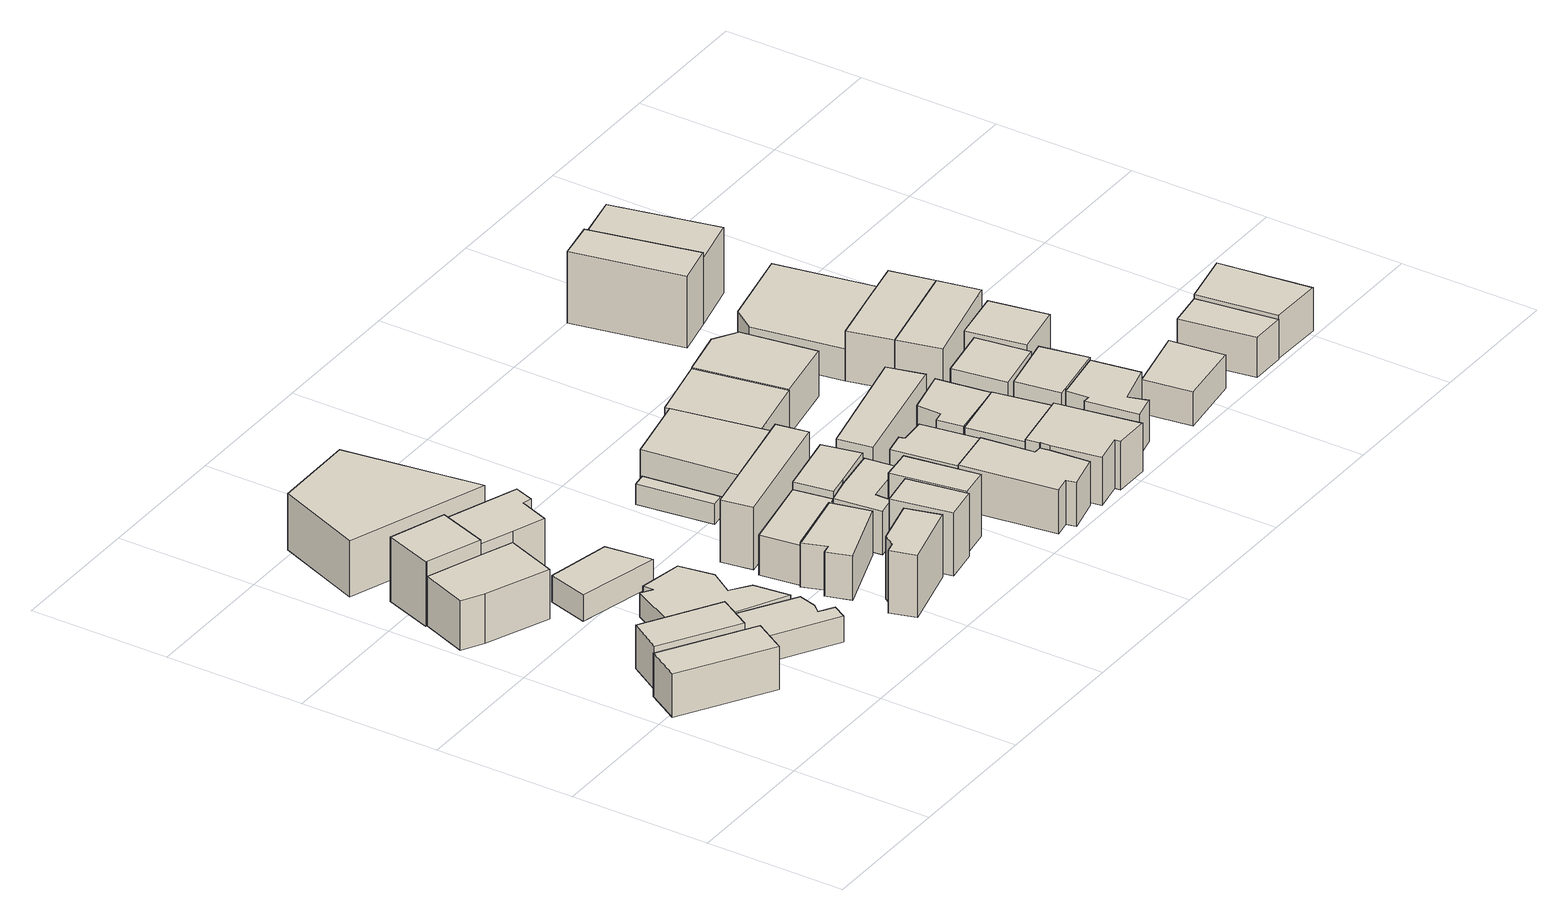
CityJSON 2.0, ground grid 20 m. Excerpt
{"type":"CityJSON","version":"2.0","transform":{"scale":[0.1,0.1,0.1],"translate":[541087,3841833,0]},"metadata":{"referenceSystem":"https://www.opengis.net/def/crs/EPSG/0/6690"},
"CityObjects":{
"building1":{"type":"Building","attributes":{"class":"3001","measuredHeight":6.4,"BuildingDetailAttribute.specifiedBuildingCoverageRate":0.8,"BuildingDetailAttribute.surveyYear":2017,"BuildingTsunamiRiskAttribute.description":"1","BuildingTsunamiRiskAttribute.rank":"2","BuildingTsunamiRiskAttribute.depth":1.46,"BuildingHighTideRiskAttribute.description":"1","BuildingHighTideRiskAttribute.rank":"4","BuildingHighTideRiskAttribute.depth":5.82,"BuildingIDAttribute.prefecture":"27","BuildingIDAttribute.city":"27113"},"geometry":[{"type":"Solid","lod":"1","boundaries":[[[[0,1,2,3]],[[2,4,5,3]],[[1,6,4,2]],[[0,7,6,1]],[[3,5,7,0]],[[4,6,7,5]]]]}]},
"building2":{"type":"Building","attributes":{"計測周辺長":36.01,"1/2500図郭":15,"区名":"西淀川区","町丁目名称":"佃１丁目","街区番号":12,"class":"3001","usage":"411","measuredHeight":6.4,"storeysAboveGround":2,"BuildingDetailAttribute.buildingRoofEdgeArea":68.99,"BuildingDetailAttribute.buildingStructureType":"601","BuildingDetailAttribute.buildingStructureOrgType":"1","BuildingDetailAttribute.detailedUsage":"1110","BuildingDetailAttribute.specifiedBuildingCoverageRate":0.8,"BuildingDetailAttribute.surveyYear":2017,"BuildingTsunamiRiskAttribute.description":"1","BuildingTsunamiRiskAttribute.rank":"2","BuildingTsunamiRiskAttribute.depth":1.43,"BuildingHighTideRiskAttribute.description":"1","BuildingHighTideRiskAttribute.rank":"4","BuildingHighTideRiskAttribute.depth":5.79,"BuildingIDAttribute.prefecture":"27","BuildingIDAttribute.city":"27113"},"geometry":[{"type":"Solid","lod":"1","boundaries":[[[[8,9,10,11]],[[10,12,13,11]],[[9,14,12,10]],[[8,15,14,9]],[[11,13,15,8]],[[12,14,15,13]]]]}]},
"building3":{"type":"Building","attributes":{"計測周辺長":54.53,"1/2500図郭":15,"区名":"西淀川区","町丁目名称":"佃１丁目","街区番号":18,"class":"3001","usage":"411","measuredHeight":7.3,"storeysAboveGround":2,"BuildingDetailAttribute.buildingRoofEdgeArea":160.04,"BuildingDetailAttribute.buildingStructureType":"601","BuildingDetailAttribute.buildingStructureOrgType":"1","BuildingDetailAttribute.detailedUsage":"1110","BuildingDetailAttribute.specifiedBuildingCoverageRate":0.8,"BuildingDetailAttribute.surveyYear":2017,"BuildingTsunamiRiskAttribute.description":"1","BuildingTsunamiRiskAttribute.rank":"2","BuildingTsunamiRiskAttribute.depth":1.3,"BuildingHighTideRiskAttribute.description":"1","BuildingHighTideRiskAttribute.rank":"4","BuildingHighTideRiskAttribute.depth":5.66,"BuildingIDAttribute.prefecture":"27","BuildingIDAttribute.city":"27113"},"geometry":[{"type":"Solid","lod":"1","boundaries":[[[[16,17,18,19,20,21]],[[20,22,23,21]],[[19,24,22,20]],[[18,25,24,19]],[[17,26,25,18]],[[16,27,26,17]],[[21,23,27,16]],[[22,24,25,26,27,23]]]]}]},
"building4":{"type":"Building","attributes":{"計測周辺長":31.68,"1/2500図郭":15,"区名":"西淀川区","町丁目名称":"佃１丁目","街区番号":18,"class":"3002","usage":"413","measuredHeight":9.5,"storeysAboveGround":3,"BuildingDetailAttribute.buildingRoofEdgeArea":62.37,"BuildingDetailAttribute.buildingStructureType":"601","BuildingDetailAttribute.buildingStructureOrgType":"1","BuildingDetailAttribute.detailedUsage":"1150","BuildingDetailAttribute.specifiedBuildingCoverageRate":0.8,"BuildingDetailAttribute.surveyYear":2017,"BuildingTsunamiRiskAttribute.description":"1","BuildingTsunamiRiskAttribute.rank":"2","BuildingTsunamiRiskAttribute.depth":1.15,"BuildingHighTideRiskAttribute.description":"1","BuildingHighTideRiskAttribute.rank":"4","BuildingHighTideRiskAttribute.depth":5.5,"BuildingIDAttribute.prefecture":"27","BuildingIDAttribute.city":"27113"},"geometry":[{"type":"Solid","lod":"1","boundaries":[[[[28,29,30,21,20]],[[21,31,32,20]],[[30,33,31,21]],[[29,34,33,30]],[[28,35,34,29]],[[20,32,35,28]],[[31,33,34,35,32]]]]}]},
"building5":{"type":"Building","attributes":{"計測周辺長":25.21,"1/2500図郭":15,"区名":"西淀川区","町丁目名称":"佃１丁目","街区番号":12,"class":"3001","usage":"411","measuredHeight":3.8,"storeysAboveGround":2,"BuildingDetailAttribute.buildingRoofEdgeArea":39.48,"BuildingDetailAttribute.buildingStructureType":"601","BuildingDetailAttribute.buildingStructureOrgType":"1","BuildingDetailAttribute.detailedUsage":"1110","BuildingDetailAttribute.specifiedBuildingCoverageRate":0.8,"BuildingDetailAttribute.surveyYear":2017,"BuildingTsunamiRiskAttribute.description":"1","BuildingTsunamiRiskAttribute.rank":"2","BuildingTsunamiRiskAttribute.depth":1.35,"BuildingHighTideRiskAttribute.description":"1","BuildingHighTideRiskAttribute.rank":"4","BuildingHighTideRiskAttribute.depth":5.72,"BuildingIDAttribute.prefecture":"27","BuildingIDAttribute.city":"27113"},"geometry":[{"type":"Solid","lod":"1","boundaries":[[[[36,37,38,39,40,41,42]],[[41,43,44,42]],[[40,45,43,41]],[[39,46,45,40]],[[38,47,46,39]],[[37,48,47,38]],[[36,49,48,37]],[[42,44,49,36]],[[43,45,46,47,48,49,44]]]]}]},
"building6":{"type":"Building","attributes":{"計測周辺長":52.86,"1/2500図郭":15,"区名":"西淀川区","町丁目名称":"佃１丁目","街区番号":12,"class":"3001","usage":"411","measuredHeight":3.6,"storeysAboveGround":1,"BuildingDetailAttribute.buildingRoofEdgeArea":124.54,"BuildingDetailAttribute.buildingStructureType":"601","BuildingDetailAttribute.buildingStructureOrgType":"1","BuildingDetailAttribute.detailedUsage":"1110","BuildingDetailAttribute.specifiedBuildingCoverageRate":0.8,"BuildingDetailAttribute.surveyYear":2017,"BuildingTsunamiRiskAttribute.description":"1","BuildingTsunamiRiskAttribute.rank":"2","BuildingTsunamiRiskAttribute.depth":1.34,"BuildingHighTideRiskAttribute.description":"1","BuildingHighTideRiskAttribute.rank":"4","BuildingHighTideRiskAttribute.depth":5.71,"BuildingIDAttribute.prefecture":"27","BuildingIDAttribute.city":"27113"},"geometry":[{"type":"Solid","lod":"1","boundaries":[[[[50,51,52,53,54,55,56,57,58,59,60]],[[59,61,62,60]],[[58,63,61,59]],[[57,64,63,58]],[[56,65,64,57]],[[55,66,65,56]],[[54,67,66,55]],[[53,68,67,54]],[[52,69,68,53]],[[51,70,69,52]],[[50,71,70,51]],[[60,62,71,50]],[[61,63,64,65,66,67,68,69,70,71,62]]]]}]},
"building7":{"type":"Building","attributes":{"計測周辺長":34.39,"1/2500図郭":15,"区名":"西淀川区","町丁目名称":"佃１丁目","街区番号":18,"class":"3001","usage":"411","measuredHeight":3.9,"storeysAboveGround":1,"BuildingDetailAttribute.buildingRoofEdgeArea":66.88,"BuildingDetailAttribute.buildingStructureType":"601","BuildingDetailAttribute.buildingStructureOrgType":"1","BuildingDetailAttribute.detailedUsage":"1110","BuildingDetailAttribute.specifiedBuildingCoverageRate":0.8,"BuildingDetailAttribute.surveyYear":2017,"BuildingTsunamiRiskAttribute.description":"1","BuildingTsunamiRiskAttribute.rank":"2","BuildingTsunamiRiskAttribute.depth":1.27,"BuildingHighTideRiskAttribute.description":"1","BuildingHighTideRiskAttribute.rank":"4","BuildingHighTideRiskAttribute.depth":5.63,"BuildingIDAttribute.prefecture":"27","BuildingIDAttribute.city":"27113"},"geometry":[{"type":"Solid","lod":"1","boundaries":[[[[72,73,74,75]],[[74,76,77,75]],[[73,78,76,74]],[[72,79,78,73]],[[75,77,79,72]],[[76,78,79,77]]]]}]},
"building8":{"type":"Building","attributes":{"計測周辺長":37.54,"1/2500図郭":15,"区名":"西淀川区","町丁目名称":"佃１丁目","街区番号":18,"class":"3002","usage":"401","measuredHeight":8.8,"storeysAboveGround":3,"BuildingDetailAttribute.buildingRoofEdgeArea":79.11,"BuildingDetailAttribute.buildingStructureType":"601","BuildingDetailAttribute.buildingStructureOrgType":"1","BuildingDetailAttribute.detailedUsage":"1310","BuildingDetailAttribute.specifiedBuildingCoverageRate":0.8,"BuildingDetailAttribute.surveyYear":2017,"BuildingTsunamiRiskAttribute.description":"1","BuildingTsunamiRiskAttribute.rank":"2","BuildingTsunamiRiskAttribute.depth":1.2,"BuildingHighTideRiskAttribute.description":"1","BuildingHighTideRiskAttribute.rank":"4","BuildingHighTideRiskAttribute.depth":5.56,"BuildingIDAttribute.prefecture":"27","BuildingIDAttribute.city":"27113"},"geometry":[{"type":"Solid","lod":"1","boundaries":[[[[80,81,82,83,84,85,86]],[[85,87,88,86]],[[84,89,87,85]],[[83,90,89,84]],[[82,91,90,83]],[[81,92,91,82]],[[80,93,92,81]],[[86,88,93,80]],[[87,89,90,91,92,93,88]]]]}]},
"building9":{"type":"Building","attributes":{"計測周辺長":66.62,"1/2500図郭":15,"区名":"西淀川区","町丁目名称":"佃１丁目","街区番号":18,"class":"3001","usage":"441","measuredHeight":8.2,"storeysAboveGround":2,"BuildingDetailAttribute.buildingRoofEdgeArea":261.61,"BuildingDetailAttribute.buildingStructureType":"610","BuildingDetailAttribute.buildingStructureOrgType":"2","BuildingDetailAttribute.detailedUsage":"1510","BuildingDetailAttribute.specifiedBuildingCoverageRate":0.8,"BuildingDetailAttribute.surveyYear":2017,"BuildingTsunamiRiskAttribute.description":"1","BuildingTsunamiRiskAttribute.rank":"2","BuildingTsunamiRiskAttribute.depth":1.48,"BuildingHighTideRiskAttribute.description":"1","BuildingHighTideRiskAttribute.rank":"4","BuildingHighTideRiskAttribute.depth":5.84,"BuildingIDAttribute.prefecture":"27","BuildingIDAttribute.city":"27113"},"geometry":[{"type":"Solid","lod":"1","boundaries":[[[[94,95,96,97]],[[96,98,99,97]],[[95,100,98,96]],[[94,101,100,95]],[[97,99,101,94]],[[98,100,101,99]]]]}]},
"building10":{"type":"Building","attributes":{"計測周辺長":29.35,"1/2500図郭":15,"区名":"西淀川区","町丁目名称":"佃１丁目","街区番号":13,"class":"3001","usage":"411","measuredHeight":9.2,"storeysAboveGround":3,"BuildingDetailAttribute.buildingRoofEdgeArea":47.72,"BuildingDetailAttribute.buildingStructureType":"601","BuildingDetailAttribute.buildingStructureOrgType":"1","BuildingDetailAttribute.detailedUsage":"1110","BuildingDetailAttribute.specifiedBuildingCoverageRate":0.6,"BuildingDetailAttribute.surveyYear":2017,"BuildingTsunamiRiskAttribute.description":"1","BuildingTsunamiRiskAttribute.rank":"2","BuildingTsunamiRiskAttribute.depth":1.41,"BuildingHighTideRiskAttribute.description":"1","BuildingHighTideRiskAttribute.rank":"4","BuildingHighTideRiskAttribute.depth":5.79,"BuildingIDAttribute.prefecture":"27","BuildingIDAttribute.city":"27113"},"geometry":[{"type":"Solid","lod":"1","boundaries":[[[[102,103,104,105,106,107]],[[106,108,109,107]],[[105,110,108,106]],[[104,111,110,105]],[[103,112,111,104]],[[102,113,112,103]],[[107,109,113,102]],[[108,110,111,112,113,109]]]]}]},
"building11":{"type":"Building","attributes":{"計測周辺長":35.13,"1/2500図郭":15,"区名":"西淀川区","町丁目名称":"佃１丁目","街区番号":13,"class":"3001","usage":"411","measuredHeight":6.6,"storeysAboveGround":2,"BuildingDetailAttribute.buildingRoofEdgeArea":66.8,"BuildingDetailAttribute.buildingStructureType":"601","BuildingDetailAttribute.buildingStructureOrgType":"1","BuildingDetailAttribute.detailedUsage":"1110","BuildingDetailAttribute.specifiedBuildingCoverageRate":0.6,"BuildingDetailAttribute.surveyYear":2017,"BuildingTsunamiRiskAttribute.description":"1","BuildingTsunamiRiskAttribute.rank":"2","BuildingTsunamiRiskAttribute.depth":1.35,"BuildingHighTideRiskAttribute.description":"1","BuildingHighTideRiskAttribute.rank":"4","BuildingHighTideRiskAttribute.depth":5.73,"BuildingIDAttribute.prefecture":"27","BuildingIDAttribute.city":"27113"},"geometry":[{"type":"Solid","lod":"1","boundaries":[[[[114,115,116,117,118,119,120,121]],[[120,122,123,121]],[[119,124,122,120]],[[118,125,124,119]],[[117,126,125,118]],[[116,127,126,117]],[[115,128,127,116]],[[114,129,128,115]],[[121,123,129,114]],[[122,124,125,126,127,128,129,123]]]]}]},
"building12":{"type":"Building","attributes":{"class":"3001","measuredHeight":6.5,"BuildingDetailAttribute.specifiedBuildingCoverageRate":0.6,"BuildingDetailAttribute.surveyYear":2017,"BuildingTsunamiRiskAttribute.description":"1","BuildingTsunamiRiskAttribute.rank":"2","BuildingTsunamiRiskAttribute.depth":1.32,"BuildingHighTideRiskAttribute.description":"1","BuildingHighTideRiskAttribute.rank":"4","BuildingHighTideRiskAttribute.depth":5.7,"BuildingIDAttribute.prefecture":"27","BuildingIDAttribute.city":"27113"},"geometry":[{"type":"Solid","lod":"1","boundaries":[[[[114,121,130,115]],[[130,131,128,115]],[[121,123,131,130]],[[114,129,123,121]],[[115,128,129,114]],[[131,123,129,128]]]]}]},
"building13":{"type":"Building","attributes":{"計測周辺長":34.65,"1/2500図郭":15,"区名":"西淀川区","町丁目名称":"佃１丁目","街区番号":13,"class":"3001","usage":"413","measuredHeight":6,"storeysAboveGround":2,"BuildingDetailAttribute.buildingRoofEdgeArea":66.39,"BuildingDetailAttribute.buildingStructureType":"601","BuildingDetailAttribute.buildingStructureOrgType":"1","BuildingDetailAttribute.detailedUsage":"1150","BuildingDetailAttribute.specifiedBuildingCoverageRate":0.6,"BuildingDetailAttribute.surveyYear":2017,"BuildingTsunamiRiskAttribute.description":"1","BuildingTsunamiRiskAttribute.rank":"2","BuildingTsunamiRiskAttribute.depth":1.39,"BuildingHighTideRiskAttribute.description":"1","BuildingHighTideRiskAttribute.rank":"4","BuildingHighTideRiskAttribute.depth":5.77,"BuildingIDAttribute.prefecture":"27","BuildingIDAttribute.city":"27113"},"geometry":[{"type":"Solid","lod":"1","boundaries":[[[[132,133,115,130,121,134,135,136]],[[135,137,138,136]],[[134,139,137,135]],[[121,140,139,134]],[[130,141,140,121]],[[115,142,141,130]],[[133,143,142,115]],[[132,144,143,133]],[[136,138,144,132]],[[137,139,140,141,142,143,144,138]]]]}]},
"building14":{"type":"Building","attributes":{"計測周辺長":27.4,"1/2500図郭":15,"区名":"西淀川区","町丁目名称":"佃１丁目","街区番号":13,"class":"3001","usage":"411","measuredHeight":9.3,"storeysAboveGround":3,"BuildingDetailAttribute.buildingRoofEdgeArea":43.75,"BuildingDetailAttribute.buildingStructureType":"601","BuildingDetailAttribute.buildingStructureOrgType":"1","BuildingDetailAttribute.detailedUsage":"1110","BuildingDetailAttribute.specifiedBuildingCoverageRate":0.6,"BuildingDetailAttribute.surveyYear":2017,"BuildingTsunamiRiskAttribute.description":"1","BuildingTsunamiRiskAttribute.rank":"2","BuildingTsunamiRiskAttribute.depth":1.17,"BuildingHighTideRiskAttribute.description":"1","BuildingHighTideRiskAttribute.rank":"4","BuildingHighTideRiskAttribute.depth":5.55,"BuildingIDAttribute.prefecture":"27","BuildingIDAttribute.city":"27113"},"geometry":[{"type":"Solid","lod":"1","boundaries":[[[[145,146,147,148]],[[147,149,150,148]],[[146,151,149,147]],[[145,152,151,146]],[[148,150,152,145]],[[149,151,152,150]]]]}]},
"building15":{"type":"Building","attributes":{"計測周辺長":46.78,"1/2500図郭":15,"区名":"西淀川区","町丁目名称":"佃１丁目","街区番号":13,"class":"3002","usage":"401","measuredHeight":9.2,"storeysAboveGround":3,"BuildingDetailAttribute.buildingRoofEdgeArea":85.88,"BuildingDetailAttribute.buildingStructureType":"610","BuildingDetailAttribute.buildingStructureOrgType":"2","BuildingDetailAttribute.detailedUsage":"1310","BuildingDetailAttribute.specifiedBuildingCoverageRate":0.6,"BuildingDetailAttribute.surveyYear":2017,"BuildingTsunamiRiskAttribute.description":"1","BuildingTsunamiRiskAttribute.rank":"2","BuildingTsunamiRiskAttribute.depth":1.35,"BuildingHighTideRiskAttribute.description":"1","BuildingHighTideRiskAttribute.rank":"4","BuildingHighTideRiskAttribute.depth":5.73,"BuildingIDAttribute.prefecture":"27","BuildingIDAttribute.city":"27113"},"geometry":[{"type":"Solid","lod":"1","boundaries":[[[[153,154,155,156]],[[155,157,158,156]],[[154,159,157,155]],[[153,160,159,154]],[[156,158,160,153]],[[157,159,160,158]]]]}]},
"building16":{"type":"Building","attributes":{"class":"3003","BuildingDetailAttribute.specifiedBuildingCoverageRate":0.6,"BuildingDetailAttribute.surveyYear":2017,"BuildingTsunamiRiskAttribute.description":"1","BuildingTsunamiRiskAttribute.rank":"2","BuildingTsunamiRiskAttribute.depth":1.22,"BuildingHighTideRiskAttribute.description":"1","BuildingHighTideRiskAttribute.rank":"4","BuildingHighTideRiskAttribute.depth":5.6,"BuildingIDAttribute.prefecture":"27","BuildingIDAttribute.city":"27113"},"geometry":[{"type":"Solid","lod":"1","boundaries":[[[[161,162,163,164]],[[163,165,166,164]],[[162,167,165,163]],[[161,168,167,162]],[[164,166,168,161]],[[165,167,168,166]]]]}]},
"building17":{"type":"Building","attributes":{"計測周辺長":34.04,"1/2500図郭":15,"区名":"西淀川区","町丁目名称":"佃１丁目","街区番号":13,"class":"3001","usage":"411","measuredHeight":6.4,"storeysAboveGround":2,"BuildingDetailAttribute.buildingRoofEdgeArea":54.53,"BuildingDetailAttribute.buildingStructureType":"601","BuildingDetailAttribute.buildingStructureOrgType":"1","BuildingDetailAttribute.detailedUsage":"1110","BuildingDetailAttribute.specifiedBuildingCoverageRate":0.6,"BuildingDetailAttribute.surveyYear":2017,"BuildingTsunamiRiskAttribute.description":"1","BuildingTsunamiRiskAttribute.rank":"2","BuildingTsunamiRiskAttribute.depth":1.24,"BuildingHighTideRiskAttribute.description":"1","BuildingHighTideRiskAttribute.rank":"4","BuildingHighTideRiskAttribute.depth":5.62,"BuildingIDAttribute.prefecture":"27","BuildingIDAttribute.city":"27113"},"geometry":[{"type":"Solid","lod":"1","boundaries":[[[[169,170,171,172,173,174,133]],[[174,175,176,133]],[[173,177,175,174]],[[172,178,177,173]],[[171,179,178,172]],[[170,180,179,171]],[[169,181,180,170]],[[133,176,181,169]],[[175,177,178,179,180,181,176]]]]}]},
"building18":{"type":"Building","attributes":{"計測周辺長":30.17,"1/2500図郭":15,"区名":"西淀川区","町丁目名称":"佃１丁目","街区番号":13,"class":"3001","usage":"411","measuredHeight":9.2,"storeysAboveGround":3,"BuildingDetailAttribute.buildingRoofEdgeArea":47.08,"BuildingDetailAttribute.buildingStructureType":"601","BuildingDetailAttribute.buildingStructureOrgType":"1","BuildingDetailAttribute.detailedUsage":"1110","BuildingDetailAttribute.specifiedBuildingCoverageRate":0.6,"BuildingDetailAttribute.surveyYear":2017,"BuildingTsunamiRiskAttribute.description":"1","BuildingTsunamiRiskAttribute.rank":"2","BuildingTsunamiRiskAttribute.depth":1.2,"BuildingHighTideRiskAttribute.description":"1","BuildingHighTideRiskAttribute.rank":"4","BuildingHighTideRiskAttribute.depth":5.58,"BuildingIDAttribute.prefecture":"27","BuildingIDAttribute.city":"27113"},"geometry":[{"type":"Solid","lod":"1","boundaries":[[[[182,183,184,185]],[[184,186,187,185]],[[183,188,186,184]],[[182,189,188,183]],[[185,187,189,182]],[[186,188,189,187]]]]}]},
"building19":{"type":"Building","attributes":{"計測周辺長":30.16,"1/2500図郭":15,"区名":"西淀川区","町丁目名称":"佃１丁目","街区番号":13,"class":"3001","usage":"411","measuredHeight":7,"storeysAboveGround":2,"BuildingDetailAttribute.buildingRoofEdgeArea":53.54,"BuildingDetailAttribute.buildingStructureType":"601","BuildingDetailAttribute.buildingStructureOrgType":"1","BuildingDetailAttribute.detailedUsage":"1110","BuildingDetailAttribute.specifiedBuildingCoverageRate":0.6,"BuildingDetailAttribute.surveyYear":2017,"BuildingTsunamiRiskAttribute.description":"1","BuildingTsunamiRiskAttribute.rank":"2","BuildingTsunamiRiskAttribute.depth":1.32,"BuildingHighTideRiskAttribute.description":"1","BuildingHighTideRiskAttribute.rank":"4","BuildingHighTideRiskAttribute.depth":5.7,"BuildingIDAttribute.prefecture":"27","BuildingIDAttribute.city":"27113"},"geometry":[{"type":"Solid","lod":"1","boundaries":[[[[136,135,190,191,169]],[[191,192,193,169]],[[190,194,192,191]],[[135,195,194,190]],[[136,196,195,135]],[[169,193,196,136]],[[192,194,195,196,193]]]]}]},
"building20":{"type":"Building","attributes":{"計測周辺長":50.66,"1/2500図郭":15,"区名":"西淀川区","町丁目名称":"佃１丁目","街区番号":13,"class":"3001","usage":"441","measuredHeight":6.7,"storeysAboveGround":2,"BuildingDetailAttribute.buildingRoofEdgeArea":156.43,"BuildingDetailAttribute.buildingStructureType":"610","BuildingDetailAttribute.buildingStructureOrgType":"2","BuildingDetailAttribute.detailedUsage":"1520","BuildingDetailAttribute.specifiedBuildingCoverageRate":0.6,"BuildingDetailAttribute.surveyYear":2017,"BuildingTsunamiRiskAttribute.description":"1","BuildingTsunamiRiskAttribute.rank":"2","BuildingTsunamiRiskAttribute.depth":1.22,"BuildingHighTideRiskAttribute.description":"1","BuildingHighTideRiskAttribute.rank":"4","BuildingHighTideRiskAttribute.depth":5.6,"BuildingIDAttribute.prefecture":"27","BuildingIDAttribute.city":"27113"},"geometry":[{"type":"Solid","lod":"1","boundaries":[[[[197,198,199,200]],[[199,201,202,200]],[[198,203,201,199]],[[197,204,203,198]],[[200,202,204,197]],[[201,203,204,202]]]]}]},
"building21":{"type":"Building","attributes":{"計測周辺長":30.52,"1/2500図郭":15,"区名":"西淀川区","町丁目名称":"佃１丁目","街区番号":13,"class":"3001","usage":"411","measuredHeight":6.5,"storeysAboveGround":2,"BuildingDetailAttribute.buildingRoofEdgeArea":55.56,"BuildingDetailAttribute.buildingStructureType":"601","BuildingDetailAttribute.buildingStructureOrgType":"1","BuildingDetailAttribute.detailedUsage":"1110","BuildingDetailAttribute.specifiedBuildingCoverageRate":0.6,"BuildingDetailAttribute.surveyYear":2017,"BuildingTsunamiRiskAttribute.description":"1","BuildingTsunamiRiskAttribute.rank":"2","BuildingTsunamiRiskAttribute.depth":1.23,"BuildingHighTideRiskAttribute.description":"1","BuildingHighTideRiskAttribute.rank":"4","BuildingHighTideRiskAttribute.depth":5.61,"BuildingIDAttribute.prefecture":"27","BuildingIDAttribute.city":"27113"},"geometry":[{"type":"Solid","lod":"1","boundaries":[[[[205,206,207,208,209,210,211,212,213]],[[212,214,215,213]],[[211,216,214,212]],[[210,217,216,211]],[[209,218,217,210]],[[208,219,218,209]],[[207,220,219,208]],[[206,221,220,207]],[[205,222,221,206]],[[213,215,222,205]],[[214,216,217,218,219,220,221,222,215]]]]}]},
"building22":{"type":"Building","attributes":{"計測周辺長":32.34,"1/2500図郭":15,"区名":"西淀川区","町丁目名称":"佃１丁目","街区番号":13,"class":"3001","usage":"411","measuredHeight":6.3,"storeysAboveGround":2,"BuildingDetailAttribute.buildingRoofEdgeArea":62.19,"BuildingDetailAttribute.buildingStructureType":"601","BuildingDetailAttribute.buildingStructureOrgType":"1","BuildingDetailAttribute.detailedUsage":"1110","BuildingDetailAttribute.specifiedBuildingCoverageRate":0.6,"BuildingDetailAttribute.surveyYear":2017,"BuildingTsunamiRiskAttribute.description":"1","BuildingTsunamiRiskAttribute.rank":"2","BuildingTsunamiRiskAttribute.depth":1.4,"BuildingHighTideRiskAttribute.description":"1","BuildingHighTideRiskAttribute.rank":"4","BuildingHighTideRiskAttribute.depth":5.78,"BuildingIDAttribute.prefecture":"27","BuildingIDAttribute.city":"27113"},"geometry":[{"type":"Solid","lod":"1","boundaries":[[[[223,224,225,226,227,228]],[[227,229,230,228]],[[226,231,229,227]],[[225,232,231,226]],[[224,233,232,225]],[[223,234,233,224]],[[228,230,234,223]],[[229,231,232,233,234,230]]]]}]},
"building23":{"type":"Building","attributes":{"計測周辺長":45.56,"1/2500図郭":15,"区名":"西淀川区","町丁目名称":"佃１丁目","街区番号":13,"class":"3001","usage":"441","measuredHeight":6.6,"storeysAboveGround":2,"BuildingDetailAttribute.buildingRoofEdgeArea":126.82,"BuildingDetailAttribute.buildingStructureType":"610","BuildingDetailAttribute.buildingStructureOrgType":"2","BuildingDetailAttribute.detailedUsage":"1510","BuildingDetailAttribute.specifiedBuildingCoverageRate":0.6,"BuildingDetailAttribute.surveyYear":2017,"BuildingTsunamiRiskAttribute.description":"1","BuildingTsunamiRiskAttribute.rank":"2","BuildingTsunamiRiskAttribute.depth":1.28,"BuildingHighTideRiskAttribute.description":"1","BuildingHighTideRiskAttribute.rank":"4","BuildingHighTideRiskAttribute.depth":5.66,"BuildingIDAttribute.prefecture":"27","BuildingIDAttribute.city":"27113"},"geometry":[{"type":"Solid","lod":"1","boundaries":[[[[235,236,237,238,239]],[[238,240,241,239]],[[237,242,240,238]],[[236,243,242,237]],[[235,244,243,236]],[[239,241,244,235]],[[240,242,243,244,241]]]]}]},
"building24":{"type":"Building","attributes":{"計測周辺長":46.69,"1/2500図郭":15,"区名":"西淀川区","町丁目名称":"佃１丁目","街区番号":13,"class":"3001","usage":"401","measuredHeight":7.4,"storeysAboveGround":2,"BuildingDetailAttribute.buildingRoofEdgeArea":94.59,"BuildingDetailAttribute.buildingStructureType":"610","BuildingDetailAttribute.buildingStructureOrgType":"2","BuildingDetailAttribute.detailedUsage":"1310","BuildingDetailAttribute.specifiedBuildingCoverageRate":0.6,"BuildingDetailAttribute.surveyYear":2017,"BuildingTsunamiRiskAttribute.description":"1","BuildingTsunamiRiskAttribute.rank":"2","BuildingTsunamiRiskAttribute.depth":1.34,"BuildingHighTideRiskAttribute.description":"1","BuildingHighTideRiskAttribute.rank":"4","BuildingHighTideRiskAttribute.depth":5.72,"BuildingIDAttribute.prefecture":"27","BuildingIDAttribute.city":"27113"},"geometry":[{"type":"Solid","lod":"1","boundaries":[[[[245,246,247,248]],[[247,249,250,248]],[[246,251,249,247]],[[245,252,251,246]],[[248,250,252,245]],[[249,251,252,250]]]]}]},
"building25":{"type":"Building","attributes":{"計測周辺長":42,"1/2500図郭":15,"区名":"西淀川区","町丁目名称":"佃１丁目","街区番号":13,"class":"3001","usage":"411","measuredHeight":7.1,"storeysAboveGround":2,"BuildingDetailAttribute.buildingRoofEdgeArea":102.54,"BuildingDetailAttribute.buildingStructureType":"601","BuildingDetailAttribute.buildingStructureOrgType":"1","BuildingDetailAttribute.detailedUsage":"1110","BuildingDetailAttribute.specifiedBuildingCoverageRate":0.6,"BuildingDetailAttribute.surveyYear":2017,"BuildingTsunamiRiskAttribute.description":"1","BuildingTsunamiRiskAttribute.rank":"2","BuildingTsunamiRiskAttribute.depth":1.22,"BuildingHighTideRiskAttribute.description":"1","BuildingHighTideRiskAttribute.rank":"4","BuildingHighTideRiskAttribute.depth":5.6,"BuildingIDAttribute.prefecture":"27","BuildingIDAttribute.city":"27113"},"geometry":[{"type":"Solid","lod":"1","boundaries":[[[[253,254,255,256,257,258,259,260,261,262]],[[261,263,264,262]],[[260,265,263,261]],[[259,266,265,260]],[[258,267,266,259]],[[257,268,267,258]],[[256,269,268,257]],[[255,270,269,256]],[[254,271,270,255]],[[253,272,271,254]],[[262,264,272,253]],[[263,265,266,267,268,269,270,271,272,264]]]]}]},
"building26":{"type":"Building","attributes":{"計測周辺長":26.81,"1/2500図郭":15,"区名":"西淀川区","町丁目名称":"佃１丁目","街区番号":13,"class":"3001","usage":"411","measuredHeight":6.7,"storeysAboveGround":2,"BuildingDetailAttribute.buildingRoofEdgeArea":39.88,"BuildingDetailAttribute.buildingStructureType":"601","BuildingDetailAttribute.buildingStructureOrgType":"1","BuildingDetailAttribute.detailedUsage":"1120","BuildingDetailAttribute.specifiedBuildingCoverageRate":0.6,"BuildingDetailAttribute.surveyYear":2017,"BuildingTsunamiRiskAttribute.description":"1","BuildingTsunamiRiskAttribute.rank":"2","BuildingTsunamiRiskAttribute.depth":1.32,"BuildingHighTideRiskAttribute.description":"1","BuildingHighTideRiskAttribute.rank":"4","BuildingHighTideRiskAttribute.depth":5.7,"BuildingIDAttribute.prefecture":"27","BuildingIDAttribute.city":"27113"},"geometry":[{"type":"Solid","lod":"1","boundaries":[[[[262,273,274,253]],[[274,275,276,253]],[[273,277,275,274]],[[262,278,277,273]],[[253,276,278,262]],[[275,277,278,276]]]]}]},
"building27":{"type":"Building","attributes":{"計測周辺長":25.01,"1/2500図郭":15,"区名":"西淀川区","町丁目名称":"佃１丁目","街区番号":13,"class":"3001","usage":"411","measuredHeight":6.5,"storeysAboveGround":2,"BuildingDetailAttribute.buildingRoofEdgeArea":33.49,"BuildingDetailAttribute.buildingStructureType":"601","BuildingDetailAttribute.buildingStructureOrgType":"1","BuildingDetailAttribute.detailedUsage":"1120","BuildingDetailAttribute.specifiedBuildingCoverageRate":0.6,"BuildingDetailAttribute.surveyYear":2017,"BuildingTsunamiRiskAttribute.description":"1","BuildingTsunamiRiskAttribute.rank":"2","BuildingTsunamiRiskAttribute.depth":1.26,"BuildingHighTideRiskAttribute.description":"1","BuildingHighTideRiskAttribute.rank":"4","BuildingHighTideRiskAttribute.depth":5.64,"BuildingIDAttribute.prefecture":"27","BuildingIDAttribute.city":"27113"},"geometry":[{"type":"Solid","lod":"1","boundaries":[[[[279,280,281,282,283,284]],[[283,285,286,284]],[[282,287,285,283]],[[281,288,287,282]],[[280,289,288,281]],[[279,290,289,280]],[[284,286,290,279]],[[285,287,288,289,290,286]]]]}]},
"building28":{"type":"Building","attributes":{"計測周辺長":44.7,"1/2500図郭":15,"区名":"西淀川区","町丁目名称":"佃１丁目","街区番号":13,"class":"3001","usage":"441","measuredHeight":6.7,"storeysAboveGround":2,"BuildingDetailAttribute.buildingRoofEdgeArea":127.89,"BuildingDetailAttribute.buildingStructureType":"610","BuildingDetailAttribute.buildingStructureOrgType":"2","BuildingDetailAttribute.detailedUsage":"1510","BuildingDetailAttribute.specifiedBuildingCoverageRate":0.6,"BuildingDetailAttribute.surveyYear":2017,"BuildingTsunamiRiskAttribute.description":"1","BuildingTsunamiRiskAttribute.rank":"2","BuildingTsunamiRiskAttribute.depth":1.23,"BuildingHighTideRiskAttribute.description":"1","BuildingHighTideRiskAttribute.rank":"4","BuildingHighTideRiskAttribute.depth":5.61,"BuildingIDAttribute.prefecture":"27","BuildingIDAttribute.city":"27113"},"geometry":[{"type":"Solid","lod":"1","boundaries":[[[[239,291,292,293,235]],[[293,294,295,235]],[[292,296,294,293]],[[291,297,296,292]],[[239,298,297,291]],[[235,295,298,239]],[[294,296,297,298,295]]]]}]},
"building29":{"type":"Building","attributes":{"計測周辺長":38.96,"1/2500図郭":15,"区名":"西淀川区","町丁目名称":"佃１丁目","街区番号":1,"class":"3001","usage":"411","measuredHeight":6.1,"storeysAboveGround":2,"BuildingDetailAttribute.buildingRoofEdgeArea":73.48,"BuildingDetailAttribute.buildingStructureType":"601","BuildingDetailAttribute.buildingStructureOrgType":"1","BuildingDetailAttribute.detailedUsage":"1110","BuildingDetailAttribute.specifiedBuildingCoverageRate":0.6,"BuildingDetailAttribute.surveyYear":2017,"BuildingTsunamiRiskAttribute.description":"1","BuildingTsunamiRiskAttribute.rank":"2","BuildingTsunamiRiskAttribute.depth":1.16,"BuildingHighTideRiskAttribute.description":"1","BuildingHighTideRiskAttribute.rank":"4","BuildingHighTideRiskAttribute.depth":5.54,"BuildingIDAttribute.prefecture":"27","BuildingIDAttribute.city":"27113"},"geometry":[{"type":"Solid","lod":"1","boundaries":[[[[299,300,301,302,303,304,305,306]],[[305,307,308,306]],[[304,309,307,305]],[[303,310,309,304]],[[302,311,310,303]],[[301,312,311,302]],[[300,313,312,301]],[[299,314,313,300]],[[306,308,314,299]],[[307,309,310,311,312,313,314,308]]]]}]},
"building30":{"type":"Building","attributes":{"計測周辺長":31.2,"1/2500図郭":15,"区名":"西淀川区","町丁目名称":"佃１丁目","街区番号":1,"class":"3001","usage":"411","measuredHeight":6.5,"storeysAboveGround":2,"BuildingDetailAttribute.buildingRoofEdgeArea":59.78,"BuildingDetailAttribute.buildingStructureType":"601","BuildingDetailAttribute.buildingStructureOrgType":"1","BuildingDetailAttribute.detailedUsage":"1110","BuildingDetailAttribute.specifiedBuildingCoverageRate":0.6,"BuildingDetailAttribute.surveyYear":2017,"BuildingTsunamiRiskAttribute.description":"1","BuildingTsunamiRiskAttribute.rank":"2","BuildingTsunamiRiskAttribute.depth":1.09,"BuildingHighTideRiskAttribute.description":"1","BuildingHighTideRiskAttribute.rank":"4","BuildingHighTideRiskAttribute.depth":5.47,"BuildingIDAttribute.prefecture":"27","BuildingIDAttribute.city":"27113"},"geometry":[{"type":"Solid","lod":"1","boundaries":[[[[315,316,317,318,319]],[[318,320,321,319]],[[317,322,320,318]],[[316,323,322,317]],[[315,324,323,316]],[[319,321,324,315]],[[320,322,323,324,321]]]]}]},
"building31":{"type":"Building","attributes":{"計測周辺長":25.94,"1/2500図郭":15,"区名":"西淀川区","町丁目名称":"佃１丁目","街区番号":1,"class":"3001","usage":"411","measuredHeight":6.2,"storeysAboveGround":2,"BuildingDetailAttribute.buildingRoofEdgeArea":38.13,"BuildingDetailAttribute.buildingStructureType":"601","BuildingDetailAttribute.buildingStructureOrgType":"1","BuildingDetailAttribute.detailedUsage":"1120","BuildingDetailAttribute.specifiedBuildingCoverageRate":0.6,"BuildingDetailAttribute.surveyYear":2017,"BuildingTsunamiRiskAttribute.description":"1","BuildingTsunamiRiskAttribute.rank":"2","BuildingTsunamiRiskAttribute.depth":1.11,"BuildingHighTideRiskAttribute.description":"1","BuildingHighTideRiskAttribute.rank":"4","BuildingHighTideRiskAttribute.depth":5.49,"BuildingIDAttribute.prefecture":"27","BuildingIDAttribute.city":"27113"},"geometry":[{"type":"Solid","lod":"1","boundaries":[[[[325,326,327,328]],[[327,329,330,328]],[[326,331,329,327]],[[325,332,331,326]],[[328,330,332,325]],[[329,331,332,330]]]]}]},
"building32":{"type":"Building","attributes":{"計測周辺長":43.34,"1/2500図郭":15,"区名":"西淀川区","町丁目名称":"佃１丁目","街区番号":1,"class":"3002","usage":"441","measuredHeight":10.6,"storeysAboveGround":3,"BuildingDetailAttribute.buildingRoofEdgeArea":91.41,"BuildingDetailAttribute.buildingStructureType":"610","BuildingDetailAttribute.buildingStructureOrgType":"2","BuildingDetailAttribute.detailedUsage":"1520","BuildingDetailAttribute.specifiedBuildingCoverageRate":0.6,"BuildingDetailAttribute.surveyYear":2017,"BuildingTsunamiRiskAttribute.description":"1","BuildingTsunamiRiskAttribute.rank":"2","BuildingTsunamiRiskAttribute.depth":1.29,"BuildingHighTideRiskAttribute.description":"1","BuildingHighTideRiskAttribute.rank":"4","BuildingHighTideRiskAttribute.depth":5.67,"BuildingIDAttribute.prefecture":"27","BuildingIDAttribute.city":"27113"},"geometry":[{"type":"Solid","lod":"1","boundaries":[[[[333,334,335,336]],[[335,337,338,336]],[[334,339,337,335]],[[333,340,339,334]],[[336,338,340,333]],[[337,339,340,338]]]]}]},
"building33":{"type":"Building","attributes":{"計測周辺長":41.64,"1/2500図郭":15,"区名":"西淀川区","町丁目名称":"佃１丁目","街区番号":1,"class":"3001","usage":"441","measuredHeight":7.3,"storeysAboveGround":2,"BuildingDetailAttribute.buildingRoofEdgeArea":90.47,"BuildingDetailAttribute.buildingStructureType":"610","BuildingDetailAttribute.buildingStructureOrgType":"2","BuildingDetailAttribute.detailedUsage":"1510","BuildingDetailAttribute.specifiedBuildingCoverageRate":0.6,"BuildingDetailAttribute.surveyYear":2017,"BuildingTsunamiRiskAttribute.description":"1","BuildingTsunamiRiskAttribute.rank":"2","BuildingTsunamiRiskAttribute.depth":1.28,"BuildingHighTideRiskAttribute.description":"1","BuildingHighTideRiskAttribute.rank":"4","BuildingHighTideRiskAttribute.depth":5.66,"BuildingIDAttribute.prefecture":"27","BuildingIDAttribute.city":"27113"},"geometry":[{"type":"Solid","lod":"1","boundaries":[[[[341,342,343,344]],[[343,345,346,344]],[[342,347,345,343]],[[341,348,347,342]],[[344,346,348,341]],[[345,347,348,346]]]]}]},
"building34":{"type":"Building","attributes":{"計測周辺長":42.69,"1/2500図郭":15,"区名":"西淀川区","町丁目名称":"佃１丁目","街区番号":1,"class":"3001","usage":"441","measuredHeight":7.3,"storeysAboveGround":2,"BuildingDetailAttribute.buildingRoofEdgeArea":96.19,"BuildingDetailAttribute.buildingStructureType":"610","BuildingDetailAttribute.buildingStructureOrgType":"2","BuildingDetailAttribute.detailedUsage":"1510","BuildingDetailAttribute.specifiedBuildingCoverageRate":0.6,"BuildingDetailAttribute.surveyYear":2017,"BuildingTsunamiRiskAttribute.description":"1","BuildingTsunamiRiskAttribute.rank":"2","BuildingTsunamiRiskAttribute.depth":1.28,"BuildingHighTideRiskAttribute.description":"1","BuildingHighTideRiskAttribute.rank":"4","BuildingHighTideRiskAttribute.depth":5.66,"BuildingIDAttribute.prefecture":"27","BuildingIDAttribute.city":"27113"},"geometry":[{"type":"Solid","lod":"1","boundaries":[[[[349,350,351,352,353]],[[352,346,354,353]],[[351,348,346,352]],[[350,355,348,351]],[[349,356,355,350]],[[353,354,356,349]],[[346,348,355,356,354]]]]}]},
"building35":{"type":"Building","attributes":{"計測周辺長":34.18,"1/2500図郭":15,"区名":"西淀川区","町丁目名称":"佃１丁目","街区番号":1,"class":"3001","usage":"411","measuredHeight":5,"storeysAboveGround":2,"BuildingDetailAttribute.buildingRoofEdgeArea":71.69,"BuildingDetailAttribute.buildingStructureType":"601","BuildingDetailAttribute.buildingStructureOrgType":"1","BuildingDetailAttribute.detailedUsage":"1110","BuildingDetailAttribute.specifiedBuildingCoverageRate":0.6,"BuildingDetailAttribute.surveyYear":2017,"BuildingTsunamiRiskAttribute.description":"1","BuildingTsunamiRiskAttribute.rank":"2","BuildingTsunamiRiskAttribute.depth":1.05,"BuildingHighTideRiskAttribute.description":"1","BuildingHighTideRiskAttribute.rank":"4","BuildingHighTideRiskAttribute.depth":5.44,"BuildingIDAttribute.prefecture":"27","BuildingIDAttribute.city":"27113"},"geometry":[{"type":"Solid","lod":"1","boundaries":[[[[357,358,359,300]],[[359,360,361,300]],[[358,362,360,359]],[[357,363,362,358]],[[300,361,363,357]],[[360,362,363,361]]]]}]},
"building36":{"type":"Building","attributes":{"class":"3001","measuredHeight":6.7,"BuildingDetailAttribute.specifiedBuildingCoverageRate":0.6,"BuildingDetailAttribute.surveyYear":2017,"BuildingTsunamiRiskAttribute.description":"1","BuildingTsunamiRiskAttribute.rank":"2","BuildingTsunamiRiskAttribute.depth":1.04,"BuildingHighTideRiskAttribute.description":"1","BuildingHighTideRiskAttribute.rank":"4","BuildingHighTideRiskAttribute.depth":5.42,"BuildingIDAttribute.prefecture":"27","BuildingIDAttribute.city":"27113"},"geometry":[{"type":"Solid","lod":"1","boundaries":[[[[364,365,366,367]],[[366,368,369,367]],[[365,370,368,366]],[[364,371,370,365]],[[367,369,371,364]],[[368,370,371,369]]]]}]},
"building37":{"type":"Building","attributes":{"計測周辺長":49.03,"1/2500図郭":15,"区名":"西淀川区","町丁目名称":"佃１丁目","街区番号":1,"class":"3001","usage":"441","measuredHeight":4.7,"storeysAboveGround":1,"BuildingDetailAttribute.buildingRoofEdgeArea":142.96,"BuildingDetailAttribute.buildingStructureType":"610","BuildingDetailAttribute.buildingStructureOrgType":"2","BuildingDetailAttribute.detailedUsage":"1510","BuildingDetailAttribute.specifiedBuildingCoverageRate":0.6,"BuildingDetailAttribute.surveyYear":2017,"BuildingTsunamiRiskAttribute.description":"1","BuildingTsunamiRiskAttribute.rank":"2","BuildingTsunamiRiskAttribute.depth":1.22,"BuildingHighTideRiskAttribute.description":"1","BuildingHighTideRiskAttribute.rank":"4","BuildingHighTideRiskAttribute.depth":5.6,"BuildingIDAttribute.prefecture":"27","BuildingIDAttribute.city":"27113"},"geometry":[{"type":"Solid","lod":"1","boundaries":[[[[372,373,374,350,349,353]],[[349,375,376,353]],[[350,377,375,349]],[[374,378,377,350]],[[373,379,378,374]],[[372,380,379,373]],[[353,376,380,372]],[[375,377,378,379,380,376]]]]}]},
"building38":{"type":"Building","attributes":{"計測周辺長":46.78,"1/2500図郭":15,"区名":"西淀川区","町丁目名称":"佃１丁目","街区番号":1,"class":"3001","usage":"441","measuredHeight":9.7,"storeysAboveGround":2,"BuildingDetailAttribute.buildingRoofEdgeArea":120.59,"BuildingDetailAttribute.buildingStructureType":"610","BuildingDetailAttribute.buildingStructureOrgType":"2","BuildingDetailAttribute.detailedUsage":"1510","BuildingDetailAttribute.specifiedBuildingCoverageRate":0.6,"BuildingDetailAttribute.surveyYear":2017,"BuildingTsunamiRiskAttribute.description":"1","BuildingTsunamiRiskAttribute.rank":"2","BuildingTsunamiRiskAttribute.depth":1.15,"BuildingHighTideRiskAttribute.description":"1","BuildingHighTideRiskAttribute.rank":"4","BuildingHighTideRiskAttribute.depth":5.53,"BuildingIDAttribute.prefecture":"27","BuildingIDAttribute.city":"27113"},"geometry":[{"type":"Solid","lod":"1","boundaries":[[[[336,381,382,333]],[[382,383,384,333]],[[381,385,383,382]],[[336,386,385,381]],[[333,384,386,336]],[[383,385,386,384]]]]}]},
"building39":{"type":"Building","attributes":{"計測周辺長":32.75,"1/2500図郭":15,"区名":"西淀川区","町丁目名称":"佃１丁目","街区番号":1,"class":"3001","usage":"411","measuredHeight":5.9,"storeysAboveGround":2,"BuildingDetailAttribute.buildingRoofEdgeArea":57.51,"BuildingDetailAttribute.buildingStructureType":"601","BuildingDetailAttribute.buildingStructureOrgType":"1","BuildingDetailAttribute.detailedUsage":"1110","BuildingDetailAttribute.specifiedBuildingCoverageRate":0.6,"BuildingDetailAttribute.surveyYear":2017,"BuildingTsunamiRiskAttribute.description":"1","BuildingTsunamiRiskAttribute.rank":"2","BuildingTsunamiRiskAttribute.depth":1.14,"BuildingHighTideRiskAttribute.description":"1","BuildingHighTideRiskAttribute.rank":"4","BuildingHighTideRiskAttribute.depth":5.53,"BuildingIDAttribute.prefecture":"27","BuildingIDAttribute.city":"27113"},"geometry":[{"type":"Solid","lod":"1","boundaries":[[[[387,388,389,390]],[[389,391,392,390]],[[388,393,391,389]],[[387,394,393,388]],[[390,392,394,387]],[[391,393,394,392]]]]}]},
"building40":{"type":"Building","attributes":{"計測周辺長":40.53,"1/2500図郭":15,"区名":"西淀川区","町丁目名称":"佃１丁目","街区番号":1,"class":"3001","usage":"412","measuredHeight":6.5,"storeysAboveGround":2,"BuildingDetailAttribute.buildingRoofEdgeArea":96.67,"BuildingDetailAttribute.buildingStructureType":"601","BuildingDetailAttribute.buildingStructureOrgType":"1","BuildingDetailAttribute.detailedUsage":"1130","BuildingDetailAttribute.specifiedBuildingCoverageRate":0.6,"BuildingDetailAttribute.surveyYear":2017,"BuildingTsunamiRiskAttribute.description":"1","BuildingTsunamiRiskAttribute.rank":"2","BuildingTsunamiRiskAttribute.depth":1.23,"BuildingHighTideRiskAttribute.description":"1","BuildingHighTideRiskAttribute.rank":"4","BuildingHighTideRiskAttribute.depth":5.62,"BuildingIDAttribute.prefecture":"27","BuildingIDAttribute.city":"27113"},"geometry":[{"type":"Solid","lod":"1","boundaries":[[[[395,396,397,398]],[[397,399,400,398]],[[396,401,399,397]],[[395,402,401,396]],[[398,400,402,395]],[[399,401,402,400]]]]}]}
},
"vertices":[
[22,194,2],[50,240,2],[176,163,2],[148,117,2],[176,163,66],[148,117,66],[50,240,66],[22,194,66],
[64,248,2],[93,294,2],[199,230,2],[170,182,2],[199,230,66],[170,182,66],[93,294,66],[64,248,66],
[160,519,2],[132,446,2],[40,483,2],[10,500,2],[36,566,2],[114,537,2],[36,566,75],[114,537,75],[10,500,75],[40,483,75],[132,446,75],[160,519,75],
[34,567,2],[59,635,2],[139,607,2],[114,537,97],[36,566,97],[139,607,97],[59,635,97],[34,567,97],
[179,174,1],[209,233,1],[295,180,1],[288,155,1],[278,143,1],[298,130,1],[286,110,1],[298,130,39],[286,110,39],[278,143,39],[288,155,39],[295,180,39],[209,233,39],[179,174,39],
[215,234,2],[220,245,2],[157,284,2],[196,354,2],[211,344,2],[211,359,2],[274,348,2],[282,298,2],[260,265,2],[287,245,2],[293,193,2],[287,245,38],[293,193,38],[260,265,38],[282,298,38],[274,348,38],[211,359,38],[211,344,38],[196,354,38],[157,284,38],[220,245,38],[215,234,38],
[151,409,1],[168,466,1],[260,447,1],[268,380,1],[260,447,40],[268,380,40],[168,466,40],[151,409,40],
[246,568,3],[236,540,3],[223,544,3],[207,502,3],[160,519,3],[114,537,3],[139,607,3],[114,537,91],[139,607,91],[160,519,91],[207,502,91],[223,544,91],[236,540,91],[246,568,91],
[92,808,1],[213,809,1],[241,612,1],[41,684,1],[241,612,84],[41,684,84],[213,809,84],[92,808,84],
[371,99,2],[387,103,2],[397,119,2],[465,136,2],[478,87,2],[382,62,2],[478,87,94],[382,62,94],[465,136,94],[397,119,94],[387,103,94],[371,99,94],
[365,223,3],[460,243,3],[473,187,3],[371,151,3],[360,186,3],[373,189,3],[362,223,3],[365,224,3],[362,223,68],[365,224,68],[373,189,68],[360,186,68],[371,151,68],[473,187,68],[460,243,68],[365,223,68],
[460,244,3],[460,244,68],
[472,247,3],[472,245,3],[357,281,3],[469,303,3],[478,248,3],[469,303,62],[478,248,62],[357,281,62],[365,224,62],[460,244,62],[460,243,62],[472,245,62],[472,247,62],
[470,161,3],[521,170,3],[535,84,3],[486,76,3],[535,84,96],[486,76,96],[521,170,96],[470,161,96],
[356,338,3],[541,375,3],[549,330,3],[364,293,3],[549,330,95],[364,293,95],[541,375,95],[356,338,95],
[411,498,4],[431,501,4],[444,393,4],[425,390,4],[444,393,34],[425,390,34],[431,501,34],[411,498,34],
[507,253,3],[572,263,3],[578,216,3],[508,205,3],[508,182,3],[480,177,3],[480,177,67],[472,245,67],[508,182,67],[508,205,67],[578,216,67],[572,263,67],[507,253,67],
[523,196,2],[567,202,2],[583,97,2],[540,90,2],[583,97,94],[540,90,94],[567,202,94],[523,196,94],
[561,321,3],[573,266,3],[573,266,73],[507,253,73],[561,321,73],[469,303,73],[478,248,73],
[432,505,3],[533,526,3],[559,384,3],[450,360,3],[559,384,71],[450,360,71],[533,526,71],[432,505,71],
[699,92,2],[710,92,2],[712,79,2],[717,22,2],[667,10,2],[664,24,2],[640,19,2],[621,156,2],[690,167,2],[621,156,67],[690,167,67],[640,19,67],[664,24,67],[667,10,67],[717,22,67],[712,79,67],[710,92,67],[699,92,67],
[621,156,3],[607,248,3],[637,254,3],[640,246,3],[677,249,3],[690,167,3],[677,249,66],[690,167,66],[640,246,66],[637,254,66],[607,248,66],[621,156,66],
[650,424,4],[556,405,4],[533,526,4],[532,533,4],[627,554,4],[532,533,70],[627,554,70],[533,526,70],[556,405,70],[650,424,70],
[577,308,3],[751,347,3],[764,295,3],[585,258,3],[764,295,77],[585,258,77],[751,347,77],[577,308,77],
[798,128,3],[818,9,3],[767,9,3],[766,17,3],[724,9,3],[712,79,3],[711,92,3],[710,92,3],[707,112,3],[708,112,3],[707,112,74],[708,112,74],[710,92,74],[711,92,74],[712,79,74],[724,9,74],[766,17,74],[767,9,74],[818,9,74],[798,128,74],
[695,194,3],[783,210,3],[783,210,70],[798,128,70],[695,194,70],[708,112,70],
[698,197,4],[692,234,4],[707,237,4],[707,272,4],[772,287,4],[783,210,4],[772,287,69],[783,210,69],[707,272,69],[707,237,69],[692,234,69],[698,197,69],
[696,569,4],[729,549,4],[745,442,4],[745,442,71],[650,424,71],[729,549,71],[696,569,71],[627,554,71],
[918,151,4],[929,82,4],[871,66,4],[879,39,4],[845,31,4],[834,106,4],[844,106,4],[841,138,4],[844,106,65],[841,138,65],[834,106,65],[845,31,65],[879,39,65],[871,66,65],[929,82,65],[918,151,65],
[829,136,5],[819,201,5],[905,219,5],[918,151,5],[841,138,5],[918,151,69],[841,138,69],[905,219,69],[819,201,69],[829,136,69],
[806,286,5],[883,300,5],[894,223,5],[818,208,5],[894,223,66],[818,208,66],[883,300,66],[806,286,66],
[808,653,4],[751,640,4],[719,797,4],[774,807,4],[719,797,110],[774,807,110],[751,640,110],[808,653,110],
[953,401,5],[965,342,5],[824,308,5],[809,370,5],[824,308,78],[809,370,78],[965,342,78],[953,401,78],
[872,450,4],[940,464,4],[953,401,4],[809,370,4],[793,433,4],[793,433,78],[940,464,78],[872,450,78],
[1024,103,4],[1034,25,4],[939,12,4],[939,12,54],[929,82,54],[1034,25,54],[1024,103,54],
[881,314,4],[956,327,4],[971,244,4],[896,230,4],[971,244,72],[896,230,72],[956,327,72],[881,314,72],
[772,562,4],[794,593,4],[911,618,4],[872,450,51],[793,433,51],[940,464,51],[911,618,51],[794,593,51],[772,562,51],
[849,823,4],[883,671,4],[883,671,101],[808,653,101],[849,823,101],[774,807,101],
[1127,6,4],[1077,6,4],[1059,113,4],[1111,121,4],[1059,113,63],[1111,121,63],[1077,6,63],[1127,6,63],
[1188,137,5],[1204,5,5],[1127,6,5],[1111,121,5],[1127,6,69],[1111,121,69],[1204,5,69],[1188,137,69]
]}
